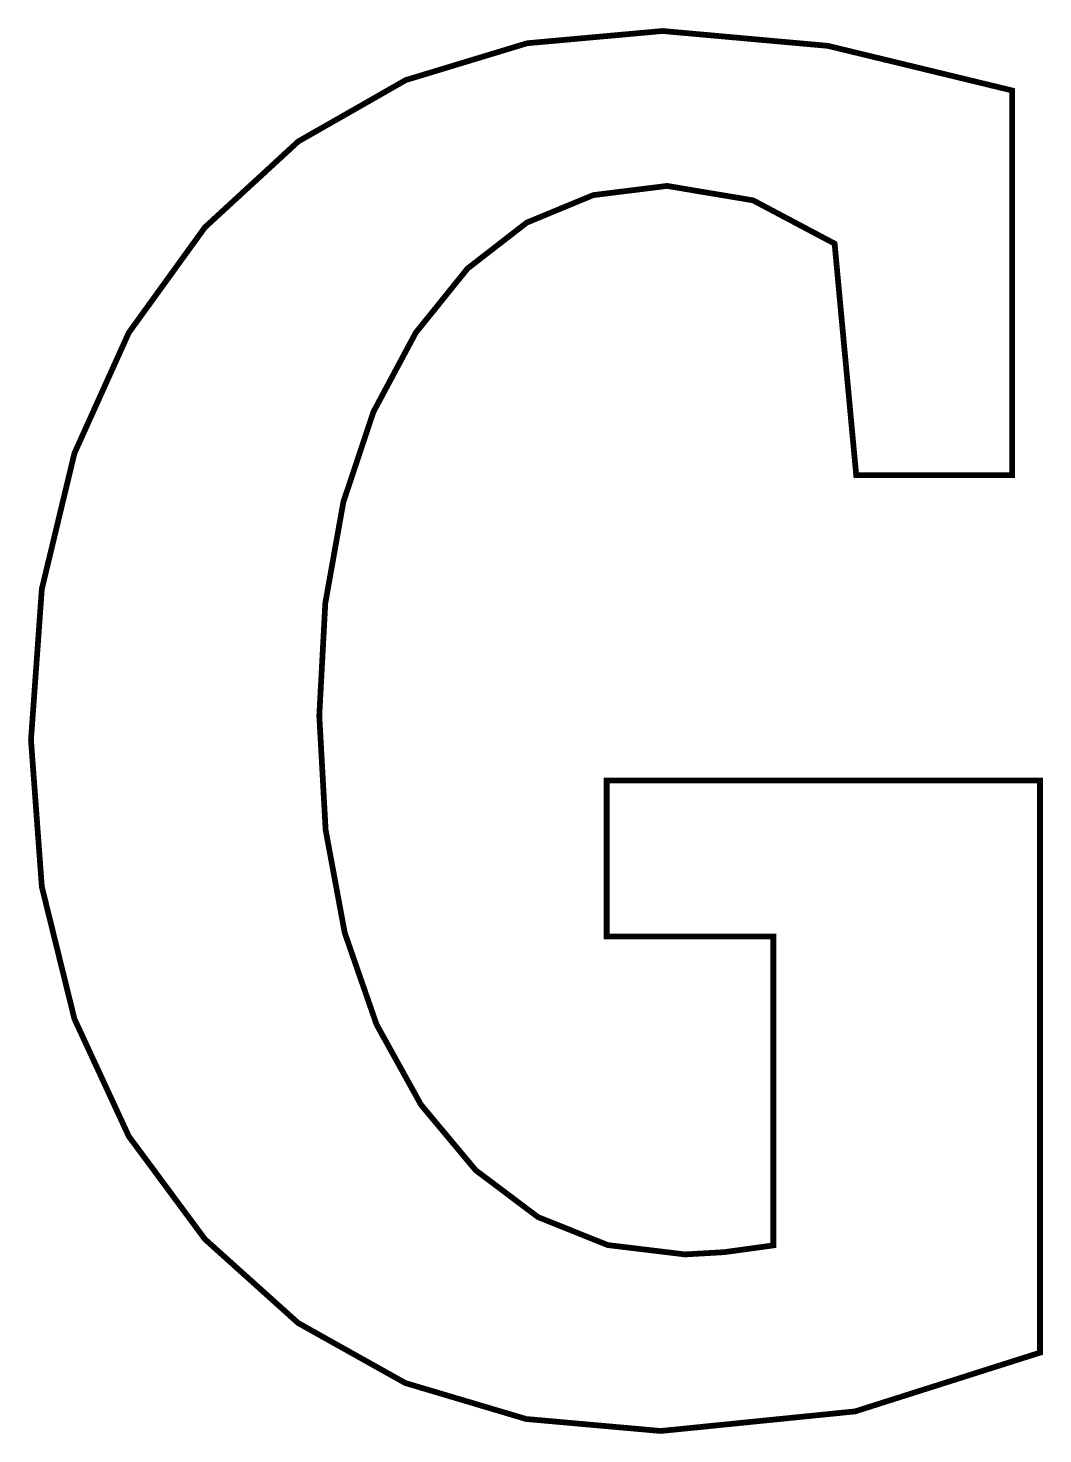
# Model space of a CAD drawing. Extents: x -1.91 to 1.83, y -2.67 to 2.52.
import ezdxf

# ---------------------------------------------------------------- set-up
doc = ezdxf.new("R2010")
doc.units = 0
doc.header["$MEASUREMENT"] = 0

msp = doc.modelspace()

# ---------------------------------------------------------------- linework, layer by layer
at = {"color": 0, "const_width": 0.0212}
msp.add_lwpolyline([(1.8211, -0.2628), (1.8211, -2.375), (1.1384, -2.5919), (0.4208, -2.6642), (-0.0761, -2.6199), (-0.5222, -2.4871), (-0.9177, -2.2657), (-1.2623, -1.9558), (-1.5432, -1.5761), (-1.7438, -1.1426), (-1.8642, -0.6548), (-1.9042, -0.1131), (-1.8642, 0.4443), (-1.7438, 0.9454), (-1.5432, 1.3905), (-1.2623, 1.7794), (-0.9173, 2.0968), (-0.5206, 2.3233), (-0.0724, 2.4593), (0.4274, 2.5045), (1.0378, 2.4497), (1.718, 2.285), (1.718, 0.8648), (1.1425, 0.8648), (1.0627, 1.7196), (0.7617, 1.8793), (0.4441, 1.9325), (0.1715, 1.8986), (-0.0741, 1.7969), (-0.2925, 1.6275), (-0.4839, 1.3902), (-0.6397, 1.0987), (-0.7509, 0.7658), (-0.8176, 0.392), (-0.8398, -0.0233), (-0.8164, -0.4449), (-0.7459, -0.8248), (-0.6285, -1.1632), (-0.464, -1.4602), (-0.2622, -1.7017), (-0.0325, -1.8743), (0.2251, -1.9778), (0.5105, -2.0123), (0.6552, -2.004), (0.8365, -1.979), (0.8365, -0.8383), (0.2212, -0.8383), (0.2212, -0.2628), (1.8211, -0.2628)], close=True, dxfattribs=at)

doc.saveas('drawing.dxf')
